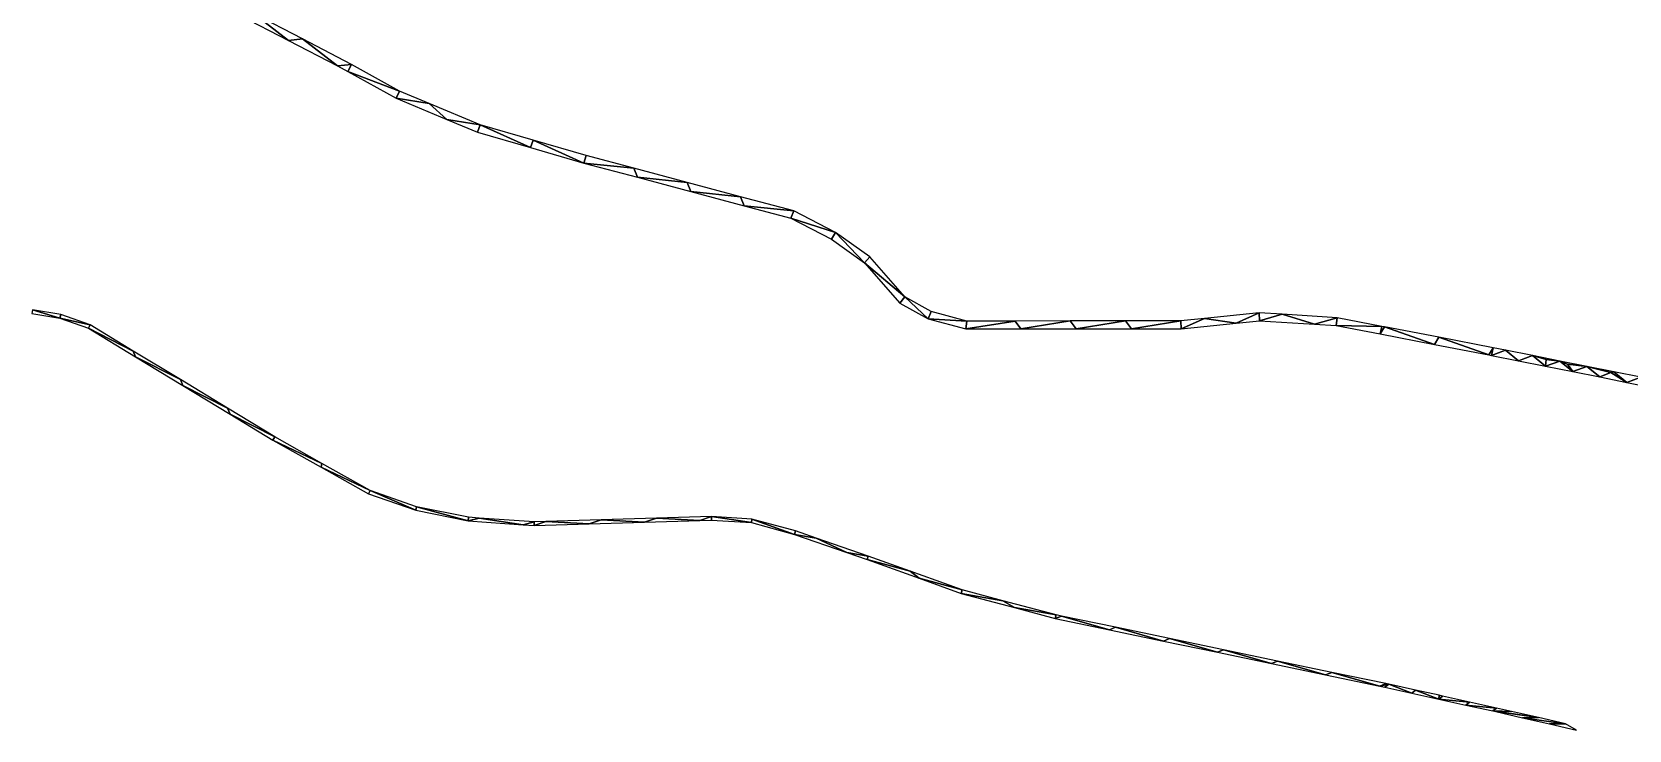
# Model space of a CAD drawing. Extents: x -30359 to 26190, y -30889 to 30041.
# Drawn here: x -28772 to -11427, y 1931 to 9510 of the extents above; entities that cross this region are included whole.
import ezdxf

# ---------------------------------------------------------------- set-up
doc = ezdxf.new("R2010")
doc.units = 0

msp = doc.modelspace()

# ---------------------------------------------------------------- linework, layer by layer
at = {"layer": 'mg_to_dxf', "color": 251}
for points in [[(-26365.5, 9710.84), (-26519.5, 9693.84), (-25987.25, 9416.84)], [(-25833.5, 9433.84), (-26365.5, 9710.84), (-25987.25, 9416.84)], [(-25833.5, 9433.84), (-25987.25, 9416.84), (-25455.13, 9140.84)], [(-25301.38, 9156.84), (-25833.5, 9433.84), (-25455.13, 9140.84)], [(-25341.75, 9081.84), (-25301.38, 9156.84), (-25455.13, 9140.84)], [(-25341.75, 9081.84), (-24781.38, 8867.84), (-25301.38, 9156.84)], [(-25341.75, 9081.84), (-24818.63, 8790.84), (-24781.38, 8867.84)], [(-24457.38, 8731.84), (-24781.38, 8867.84), (-24818.63, 8790.84)], [(-24818.63, 8790.84), (-24265.13, 8559.84), (-24457.38, 8731.84)], [(-24265.13, 8559.84), (-23904.13, 8500.84), (-24457.38, 8731.84)], [(-24265.13, 8559.84), (-23932.5, 8420.84), (-23904.13, 8500.84)], [(-23904.13, 8500.84), (-23932.5, 8420.84), (-23356.5, 8253.84)], [(-23356.5, 8253.84), (-23330.13, 8334.84), (-23904.13, 8500.84)], [(-23330.13, 8334.84), (-23356.5, 8253.84), (-22780.38, 8086.84)], [(-23330.13, 8334.84), (-22780.38, 8086.84), (-22754, 8167.84)], [(-22754, 8167.84), (-22780.38, 8086.84), (-22237, 8029.84)], [(-22197.25, 7931.84), (-22237, 8029.84), (-22780.38, 8086.84)], [(-21657.5, 7875.84), (-22237, 8029.84), (-22197.25, 7931.84)], [(-21657.5, 7875.84), (-22197.25, 7931.84), (-21617.63, 7776.84)], [(-21617.63, 7776.84), (-21077.88, 7720.84), (-21657.5, 7875.84)], [(-21617.63, 7776.84), (-21038.13, 7622.84), (-21077.88, 7720.84)], [(-20498.38, 7566.84), (-21077.88, 7720.84), (-21038.13, 7622.84)], [(-20498.38, 7566.84), (-21038.13, 7622.84), (-20529.13, 7486.84)], [(-20046.13, 7333.84), (-20498.38, 7566.84), (-20529.13, 7486.84)], [(-20529.13, 7486.84), (-20090.5, 7261.84), (-20046.13, 7333.84)], [(-20046.13, 7333.84), (-20090.5, 7261.84), (-19729.5, 7004.84)], [(-20046.13, 7333.84), (-19729.5, 7004.84), (-19672.13, 7067.84)], [(-19672.13, 7067.84), (-19729.5, 7004.84), (-19291.25, 6632.84)], [(-19345.5, 6565.84), (-19291.25, 6632.84), (-19729.5, 7004.84)], [(-19291.25, 6632.84), (-19345.5, 6565.84), (-19040, 6394.84)], [(-19291.25, 6632.84), (-19040, 6394.84), (-19007.88, 6474.84)], [(-28469, 6402.84), (-28469, 6402.84), (-28765.5, 6493.84), (-28772.5, 6454.84)], [(-28458.88, 6441.84), (-28458.88, 6441.84), (-28765.5, 6493.84), (-28469, 6402.84)], [(-28141.88, 6330.84), (-28141.88, 6330.84), (-28458.88, 6441.84), (-28469, 6402.84)], [(-18619.88, 6370.84), (-19007.88, 6474.84), (-19040, 6394.84)], [(-15443, 6460.84), (-16039.63, 6398.84), (-15694.75, 6348.84)], [(-15441.38, 6374.84), (-15443, 6460.84), (-15694.75, 6348.84)], [(-15193.88, 6444.84), (-15443, 6460.84), (-15441.38, 6374.84)], [(-15193.88, 6444.84), (-15441.38, 6374.84), (-14842.88, 6336.84)], [(-15193.88, 6444.84), (-14842.88, 6336.84), (-14595.38, 6405.84)], [(-28141.88, 6330.84), (-28141.88, 6330.84), (-28469, 6402.84), (-28159, 6294.84)], [(-27672.88, 6045.84), (-27672.88, 6045.84), (-28141.88, 6330.84), (-28159, 6294.84)], [(-27672.88, 6045.84), (-27672.88, 6045.84), (-28159, 6294.84), (-27646.38, 5983.84)], [(-18619.88, 6370.84), (-19040, 6394.84), (-18631, 6285.84)], [(-18095, 6370.84), (-18619.88, 6370.84), (-18631, 6285.84)], [(-18031.25, 6286.84), (-18095, 6370.84), (-18631, 6285.84)], [(-18031.25, 6286.84), (-17495.25, 6371.84), (-18095, 6370.84)], [(-17431.5, 6286.84), (-17495.25, 6371.84), (-18031.25, 6286.84)], [(-17431.5, 6286.84), (-16895.5, 6371.84), (-17495.25, 6371.84)], [(-16895.5, 6371.84), (-17431.5, 6286.84), (-16831.75, 6287.84)], [(-16895.5, 6371.84), (-16831.75, 6287.84), (-16295.75, 6372.84)], [(-16295.75, 6372.84), (-16831.75, 6287.84), (-16291.38, 6287.84)], [(-16039.63, 6398.84), (-16295.75, 6372.84), (-16291.38, 6287.84)], [(-15694.75, 6348.84), (-16039.63, 6398.84), (-16291.38, 6287.84)], [(-14595.38, 6405.84), (-14842.88, 6336.84), (-14606.13, 6321.84)], [(-14595.38, 6405.84), (-14606.13, 6321.84), (-14112.75, 6313.84)], [(-14606.13, 6321.84), (-14128.75, 6230.84), (-14112.75, 6313.84)], [(-14112.75, 6313.84), (-14128.75, 6230.84), (-14082.5, 6307.84)], [(-13539.75, 6117.84), (-14082.5, 6307.84), (-14128.75, 6230.84)], [(-13539.75, 6117.84), (-13493.5, 6194.84), (-14082.5, 6307.84)], [(-12950.75, 6004.84), (-13493.5, 6194.84), (-13539.75, 6117.84)], [(-12950.75, 6004.84), (-12904.5, 6081.84), (-13493.5, 6194.84)], [(-12950.75, 6004.84), (-12920.88, 5998.84), (-12904.5, 6081.84)], [(-12920.88, 5998.84), (-12768.38, 6054.84), (-12904.5, 6081.84)], [(-27646.38, 5983.84), (-27646.38, 5983.84), (-27160.13, 5734.84), (-27672.88, 6045.84)], [(-27646.38, 5983.84), (-27646.38, 5983.84), (-27133.75, 5671.84), (-27160.13, 5734.84)], [(-12920.88, 5998.84), (-12626.88, 5939.84), (-12768.38, 6054.84)], [(-12768.38, 6054.84), (-12626.88, 5939.84), (-12474.38, 5995.84)], [(-12626.88, 5939.84), (-12332.75, 5880.84), (-12474.38, 5995.84)], [(-12474.38, 5995.84), (-12332.75, 5880.84), (-12327.25, 5953.84)], [(-12474.38, 5995.84), (-12327.25, 5953.84), (-12180.25, 5936.84)], [(-12327.25, 5953.84), (-12332.75, 5880.84), (-12180.25, 5936.84)], [(-12332.75, 5880.84), (-12038.75, 5822.84), (-12180.25, 5936.84)], [(-11886.25, 5877.84), (-12180.25, 5936.84), (-12096.5, 5904.84)], [(-12096.5, 5904.84), (-12180.25, 5936.84), (-12038.75, 5822.84)], [(-11886.25, 5877.84), (-12096.5, 5904.84), (-12038.75, 5822.84)], [(-27133.75, 5671.84), (-27133.75, 5671.84), (-26647.38, 5423.84), (-27160.13, 5734.84)], [(-12038.75, 5822.84), (-11744.63, 5763.84), (-11886.25, 5877.84)], [(-11592.13, 5818.84), (-11886.25, 5877.84), (-11625.88, 5813.84)], [(-11625.88, 5813.84), (-11886.25, 5877.84), (-11744.63, 5763.84)], [(-11450.63, 5704.84), (-11625.88, 5813.84), (-11744.63, 5763.84)], [(-11625.88, 5813.84), (-11450.63, 5704.84), (-11592.13, 5818.84)], [(-11592.13, 5818.84), (-11450.63, 5704.84), (-11298.13, 5760.84)], [(-11156.5, 5645.84), (-11298.13, 5760.84), (-11450.63, 5704.84)], [(-26621.13, 5360.84), (-26621.13, 5360.84), (-26647.38, 5423.84), (-27133.75, 5671.84)], [(-26134.63, 5112.84), (-26134.63, 5112.84), (-26647.38, 5423.84), (-26621.13, 5360.84)], [(-26134.63, 5112.84), (-26134.63, 5112.84), (-26621.13, 5360.84), (-26154.88, 5077.84)], [(-26154.88, 5077.84), (-26154.88, 5077.84), (-25622.5, 4824.84), (-26134.63, 5112.84)], [(-25631.88, 4783.84), (-25631.88, 4783.84), (-25622.5, 4824.84), (-26154.88, 5077.84)], [(-25099.75, 4530.84), (-25099.75, 4530.84), (-25622.5, 4824.84), (-25631.88, 4783.84)], [(-25116.25, 4494.84), (-25116.25, 4494.84), (-25099.75, 4530.84), (-25631.88, 4783.84)], [(-24605, 4316.84), (-24605, 4316.84), (-25099.75, 4530.84), (-25116.25, 4494.84)], [(-24594.38, 4354.84), (-24594.38, 4354.84), (-25099.75, 4530.84), (-24605, 4316.84)], [(-24035.75, 4200.84), (-24035.75, 4200.84), (-24594.38, 4354.84), (-24605, 4316.84)], [(-24030.38, 4240.84), (-24030.38, 4240.84), (-24594.38, 4354.84), (-24035.75, 4200.84)], [(-24035.75, 4200.84), (-24035.75, 4200.84), (-23915.88, 4232.84), (-24030.38, 4240.84)], [(-23915.88, 4232.84), (-23915.88, 4232.84), (-24035.75, 4200.84), (-23437.5, 4158.84)], [(-23915.88, 4232.84), (-23915.88, 4232.84), (-23437.5, 4158.84), (-23317.63, 4190.84)], [(-23437.5, 4158.84), (-23437.5, 4158.84), (-23318.5, 4150.84), (-23317.63, 4190.84)], [(-23318.5, 4150.84), (-23318.5, 4150.84), (-23190, 4194.84), (-23317.63, 4190.84)], [(-23190, 4194.84), (-23190, 4194.84), (-23318.5, 4150.84), (-22719, 4168.84)], [(-22719, 4168.84), (-22719, 4168.84), (-22590.63, 4212.84), (-23190, 4194.84)], [(-22590.63, 4212.84), (-22590.63, 4212.84), (-22719, 4168.84), (-22119.5, 4187.84)], [(-22119.5, 4187.84), (-22119.5, 4187.84), (-21991.13, 4231.84), (-22590.63, 4212.84)], [(-21991.13, 4231.84), (-21991.13, 4231.84), (-22119.5, 4187.84), (-21520, 4205.84)], [(-21520, 4205.84), (-21520, 4205.84), (-21391.63, 4249.84), (-21991.13, 4231.84)], [(-21391.63, 4249.84), (-21391.63, 4249.84), (-21520, 4205.84), (-21392.25, 4209.84)], [(-21391.63, 4249.84), (-21391.63, 4249.84), (-21392.25, 4209.84), (-20959.25, 4182.84)], [(-21391.63, 4249.84), (-21391.63, 4249.84), (-20959.25, 4182.84), (-20952.5, 4221.84)], [(-20959.25, 4182.84), (-20959.25, 4182.84), (-20491, 4052.84), (-20952.5, 4221.84)], [(-20491, 4052.84), (-20491, 4052.84), (-20479.25, 4091.84), (-20952.5, 4221.84)], [(-20479.25, 4091.84), (-20479.25, 4091.84), (-20491, 4052.84), (-20256.63, 4014.84)], [(-20491, 4052.84), (-20491, 4052.84), (-19923.88, 3857.84), (-20256.63, 4014.84)], [(-19923.88, 3857.84), (-19923.88, 3857.84), (-19689.5, 3819.84), (-20256.63, 4014.84)], [(-19923.88, 3857.84), (-19923.88, 3857.84), (-19702.88, 3781.84), (-19689.5, 3819.84)], [(-19689.5, 3819.84), (-19689.5, 3819.84), (-19702.88, 3781.84), (-19233.75, 3655.84)], [(-19702.88, 3781.84), (-19702.88, 3781.84), (-19138.38, 3578.84), (-19233.75, 3655.84)], [(-19233.75, 3655.84), (-19233.75, 3655.84), (-19138.38, 3578.84), (-18669.38, 3452.84)], [(-18669.38, 3452.84), (-18669.38, 3452.84), (-19138.38, 3578.84), (-18681.25, 3414.84)], [(-18681.25, 3414.84), (-18681.25, 3414.84), (-18228.25, 3334.84), (-18669.38, 3452.84)], [(-18681.25, 3414.84), (-18681.25, 3414.84), (-18101.75, 3259.84), (-18228.25, 3334.84)], [(-18228.25, 3334.84), (-18228.25, 3334.84), (-18101.75, 3259.84), (-17648.75, 3180.84)], [(-17648.75, 3180.84), (-17648.75, 3180.84), (-18101.75, 3259.84), (-17658, 3141.84)], [(-17648.75, 3180.84), (-17648.75, 3180.84), (-17658, 3141.84), (-17592.13, 3168.84)], [(-17592.13, 3168.84), (-17592.13, 3168.84), (-17658, 3141.84), (-17070.88, 3019.84)], [(-17070.88, 3019.84), (-17070.88, 3019.84), (-17005, 3046.84), (-17592.13, 3168.84)], [(-17070.88, 3019.84), (-17070.88, 3019.84), (-16483.75, 2896.84), (-17005, 3046.84)], [(-17005, 3046.84), (-17005, 3046.84), (-16483.75, 2896.84), (-16417.88, 2923.84)], [(-16417.88, 2923.84), (-16417.88, 2923.84), (-16483.75, 2896.84), (-15896.5, 2774.84)], [(-16417.88, 2923.84), (-16417.88, 2923.84), (-15896.5, 2774.84), (-15830.63, 2801.84)], [(-15896.5, 2774.84), (-15896.5, 2774.84), (-15309.38, 2652.84), (-15830.63, 2801.84)], [(-15830.63, 2801.84), (-15830.63, 2801.84), (-15309.38, 2652.84), (-15243.5, 2679.84)], [(-14722.25, 2529.84), (-14722.25, 2529.84), (-15243.5, 2679.84), (-15309.38, 2652.84)], [(-14656.38, 2556.84), (-14656.38, 2556.84), (-15243.5, 2679.84), (-14722.25, 2529.84)], [(-14135.13, 2407.84), (-14135.13, 2407.84), (-14656.38, 2556.84), (-14722.25, 2529.84)], [(-14135.13, 2407.84), (-14135.13, 2407.84), (-14069.25, 2434.84), (-14656.38, 2556.84)], [(-14135.13, 2407.84), (-14135.13, 2407.84), (-14037.63, 2427.84), (-14069.25, 2434.84)], [(-14135.13, 2407.84), (-14135.13, 2407.84), (-14077.63, 2395.84), (-14037.63, 2427.84)], [(-14077.63, 2395.84), (-14077.63, 2395.84), (-13784.75, 2330.84), (-14037.63, 2427.84)], [(-14037.63, 2427.84), (-14037.63, 2427.84), (-13784.75, 2330.84), (-13744.75, 2363.84)], [(-13744.75, 2363.84), (-13744.75, 2363.84), (-13784.75, 2330.84), (-13491.88, 2266.84)], [(-13491.88, 2266.84), (-13491.88, 2266.84), (-13488.38, 2309.84), (-13744.75, 2363.84)], [(-13491.88, 2266.84), (-13491.88, 2266.84), (-13451.88, 2298.84), (-13488.38, 2309.84)], [(-13451.88, 2298.84), (-13451.88, 2298.84), (-13491.88, 2266.84), (-13159, 2234.84)], [(-13159, 2234.84), (-13159, 2234.84), (-13491.88, 2266.84), (-13199, 2201.84)], [(-13159, 2234.84), (-13159, 2234.84), (-13199, 2201.84), (-12866.13, 2169.84)], [(-12866.13, 2169.84), (-12866.13, 2169.84), (-13199, 2201.84), (-12906.25, 2137.84)], [(-12866.13, 2169.84), (-12866.13, 2169.84), (-12906.25, 2137.84), (-12702.75, 2132.84)], [(-12874.88, 2130.84), (-12874.88, 2130.84), (-12410.5, 2065.84), (-12906.25, 2137.84)], [(-12906.25, 2137.84), (-12906.25, 2137.84), (-12410.5, 2065.84), (-12702.75, 2132.84)], [(-12582.5, 2063.84), (-12582.5, 2063.84), (-12410.5, 2065.84), (-12874.88, 2130.84)], [(-12582.5, 2063.84), (-12582.5, 2063.84), (-12118.13, 1998.84), (-12410.5, 2065.84)], [(-12118.13, 1998.84), (-12118.13, 1998.84), (-12582.5, 2063.84), (-12290, 1997.84)], [(-12290, 1997.84), (-12290, 1997.84), (-11997.63, 1930.84), (-12118.13, 1998.84)]]:
    msp.add_3dface(points, dxfattribs=at)

doc.saveas('drawing.dxf')
